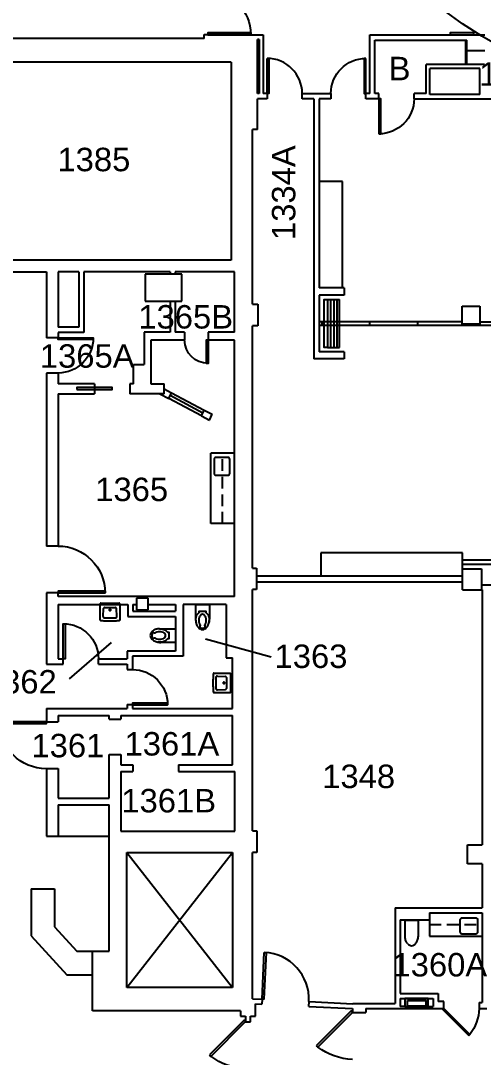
# Model space of a CAD drawing. Header units: inches. Extents: x -59 to 5745, y -269 to 4477.
# Drawn here: x 4475 to 4949, y 968 to 2029 of the extents above; entities that cross this region are included whole.
import ezdxf
from ezdxf.enums import TextEntityAlignment as Align

# ---------------------------------------------------------------- set-up
doc = ezdxf.new("R2010")
doc.units = ezdxf.units.IN
doc.header["$LTSCALE"] = 96
doc.header["$MEASUREMENT"] = 0
doc.linetypes.add('HIDDEN2', pattern=[0.1875, 0.125, -0.0625])
doc.layers.get('0').update_dxf_attribs({"linetype": 'CONTINUOUS'})
for name, color, linetype in [('A-ANNO-ROOM', 4, 'CONTINUOUS'), ('A-DOOR', 2, 'CONTINUOUS'), ('A-FLOR-CASE', 3, 'CONTINUOUS'), ('A-FLOR-CASE-UPPR', 3, 'HIDDEN2'), ('A-FLOR-PFIX', 2, 'CONTINUOUS'), ('A-GLAZ', 2, 'CONTINUOUS'), ('A-SHAFT', 1, 'CONTINUOUS'), ('A-WALL-FULL', 6, 'CONTINUOUS'), ('A-WALL-PRHT', 4, 'CONTINUOUS'), ('X-EQPM', 1, 'CONTINUOUS')]:
    doc.layers.add(name, color=color, linetype=linetype)
doc.styles.add('Arial', font='arial.ttf')

# ---------------------------------------------------------------- blocks, each defined once
blk = doc.blocks.new('P2477016')
for p, q in [((-2.504894, -21.068753), (-2.504894, -21.068753)), ((-3.603083, -23.831759), (-3.603083, -23.831759))]:
    blk.add_line(p, q)
for points in [[(-6.93083, -16.399601, -0.022673), (-7, -14.875), (-7, 0), (-3.020761, 0), (0, 0), (3.020761, 0), (7, 0), (7, -14.875)], [(-6.937926, -16.211212, -0.074934), (-6.387938, -12.562014, -0.085426), (-4.920528, -9.670474, -0.066386), (-3.550098, -8.264603), (-3.550098, -6.711212), (3.449902, -6.711212), (3.449902, -8.264603, -0.066386), (4.820333, -9.670474, -0.085426), (6.287743, -12.562014, -0.111314), (6.709134, -17.991061)], [(3.991504, -23.722377, -0.562484), (3.158962, -23.529526), (2.424162, -21.300368, -0.238976), (2.492058, -20.853364, 0.08035), (3.421006, -18.976205, 0.074934), (3.837731, -16.211212, 0.074934), (3.421006, -13.446218, 0.085426), (2.414145, -11.462194, 0.066386), (1.597345, -10.624271, 0.330534), (-1.69754, -10.624271, 0.066386), (-2.51434, -11.462194, 0.085426), (-3.521201, -13.446218, 0.074934), (-3.937926, -16.211212, 0.074934), (-3.521201, -18.976205, 0.08035), (-2.592253, -20.853364, -0.238976), (-2.524357, -21.300368), (-3.250575, -23.503493, -0.549653), (-4.069149, -23.710095)], [(0, -25.75, 0.143932), (2.498761, -25.015482, 0.107177), (4.949747, -22.564786, 0.077997), (6.431696, -19.212481, 0.065232), (7, -14.875)], [(-4.023967, -23.748064, 0.06085), (-2.498761, -25.015482, 0.143932), (0, -25.75)], [(-2.976493, -22.67201, 0.063273), (-1.687041, -23.754089, 0.143932), (0, -24.25)], [(0, -24.25, 0.143932), (1.687041, -23.754089, 0.059203), (2.902316, -22.750942)]]:
    blk.add_lwpolyline(points, format="xyb")
for centre, radius, start, end in [((5.443363, -16.211212), 12.38129, 180, 197.141641), ((2.746106, -17.043143), 9.558648, 197.141641, 216.672481), ((1.035634, -18.316811), 7.426057, 216.672481, 226.574161)]:
    blk.add_arc(centre, radius, start, end)
blk = doc.blocks.new('*U49')
for p, q in [((0, 0), (0, 0)), ((44, 0), (44, 0))]:
    blk.add_line(p, q)
blk.add_lwpolyline([(0, 0), (0, 44), (1.75, 44), (1.75, 0)], close=True)
blk.add_arc((0, 0), 44, 0, 90)
blk = doc.blocks.new('*U103')
for p, q in [((0, 0), (0, 0)), ((-36, 0), (-36, 0))]:
    blk.add_line(p, q)
blk.add_lwpolyline([(0, 0), (0, 36), (-1.75, 36), (-1.75, 0)], close=True)
blk.add_arc((0, 0), 36, 90, 180)
blk = doc.blocks.new('*U104')
for p, q in [((0, 0), (0, 0)), ((48, 0), (48, 0))]:
    blk.add_line(p, q)
blk.add_lwpolyline([(0, 0), (0, 48), (1.75, 48), (1.75, 0)], close=True)
blk.add_arc((0, 0), 48, 0, 90)
blk = doc.blocks.new('*U105')
for p, q in [((0, 0), (0, 0)), ((-48, 0), (-48, 0))]:
    blk.add_line(p, q)
blk.add_lwpolyline([(0, 0), (0, -48), (-1.75, -48), (-1.75, 0)], close=True)
blk.add_arc((0, 0), 48, 180, 270)
blk = doc.blocks.new('*U111')
for p, q in [((0, 0), (0, 0)), ((-24, 0), (-24, 0))]:
    blk.add_line(p, q)
blk.add_lwpolyline([(0, 0), (0, 24), (-1.75, 24), (-1.75, 0)], close=True)
blk.add_arc((0, 0), 24, 90, 180)
blk = doc.blocks.new('*U112')
for p, q in [((0, 0), (0, 0)), ((36, 0), (36, 0))]:
    blk.add_line(p, q)
blk.add_lwpolyline([(0, 0), (0, -36), (1.75, -36), (1.75, 0)], close=True)
blk.add_arc((0, 0), 36, 270, 0)
blk = doc.blocks.new('*U101')
for p, q in [((0, 0), (0, 0)), ((36, 0), (36, 0))]:
    blk.add_line(p, q)
blk.add_lwpolyline([(0, 0), (0, 36), (1.75, 36), (1.75, 0)], close=True)
blk.add_arc((0, 0), 36, 0, 90)
blk = doc.blocks.new('ador')
at = {"layer": 'A-DOOR'}
blk.add_lwpolyline([(7907.5, 2187.6), (7908.9, 2186.1), (7874.9, 2152.2), (7873.5, 2153.6)], close=True, dxfattribs=at)
blk.add_arc((7860.4, 2149.8), 60.6, 2.2706, 36.8485, dxfattribs=at)
blk = doc.blocks.new('door-48')
blk.add_lwpolyline([(0, 48), (2, 48), (2, 0), (0, 0)], close=True)
blk.add_arc((0, 0), 48, 0, 90)
blk = doc.blocks.new('door-36')
blk.add_lwpolyline([(0, 36), (2, 36), (2, 0), (0, 0)], close=True)
blk.add_arc((0, 0), 36, 0, 90)

msp = doc.modelspace()

# ---------------------------------------------------------------- linework, layer by layer
msp.add_circle((5198.1, 2426.7), 483.9)
at = {"layer": 'A-ANNO-ROOM'}
for p, q in [((4525.4, 1355), (4568.2, 1392.2)), ((4664.6, 1396), (4731.8, 1377.7))]:
    msp.add_line(p, q, dxfattribs=at)
at = {"layer": 'A-DOOR'}
for p, q in [((4789.2, 1743.3), (4801.7, 1743.3)), ((4792.4, 1743.3), (4792.4, 1694.3)), ((4795.7, 1743.3), (4795.7, 1694.3)), ((4798.7, 1743.3), (4798.7, 1694.3)), ((4783.4, 1720.4), (4783.4, 1717.2)), ((4832.4, 1720.4), (4832.4, 1717.2)), ((4881.4, 1720.4), (4881.4, 1717.2)), ((4945.1, 1720.4), (5259.9, 1720.4)), ((4789.2, 1694.3), (4801.7, 1694.3))]:
    msp.add_line(p, q, dxfattribs=at)
for points in [[(4789.2, 1694.3), (4785.9, 1694.3), (4785.9, 1743.3), (4789.2, 1743.3)], [(4789.2, 1743.3), (4789.2, 1694.3)], [(4801.7, 1694.3), (4801.7, 1743.3)], [(4789.7, 1720.4), (4780.7, 1720.4), (4780.7, 1717.2), (4789.7, 1717.2)], [(4927, 1720.4), (4780.7, 1720.4), (4780.7, 1717.2), (5259.9, 1717.2)]]:
    msp.add_lwpolyline(points, dxfattribs=at)
msp.add_lwpolyline([(4532.9, 1651.2), (4568.9, 1651.2), (4568.9, 1653.2), (4532.9, 1653.2)], close=True, dxfattribs=at)
at = {"layer": 'A-FLOR-CASE'}
for p, q in [((4804.7, 1864.1), (4780.7, 1864.1)), ((4804.7, 1755.1), (4804.7, 1864.1)), ((4640.3, 1769.2), (4602.6, 1769.2)), ((4602.6, 1769.2), (4602.6, 1741.6)), ((4640.3, 1741.6), (4640.3, 1769.2)), ((4602.6, 1741.6), (4640.3, 1741.6)), ((4670, 1513.9), (4670, 1585.9)), ((4694, 1585.9), (4670, 1585.9)), ((4694, 1513.9), (4670, 1513.9)), ((4927.5, 1484), (4782.5, 1484)), ((4782.5, 1484), (4782.5, 1460)), ((4927.5, 1467.8), (4927.5, 1484)), ((4513.6, 1194), (4565.9, 1194)), ((4485.9, 1140.3), (4485.9, 1092)), ((4485.9, 1140.3), (4509.9, 1140.3)), ((4509.9, 1140.3), (4509.9, 1101.3)), ((4893.6, 1115.6), (4893.6, 1091.6)), ((4509.9, 1101.3), (4532.9, 1076.3)), ((4485.9, 1092), (4522.4, 1052.3)), ((4893.6, 1091.6), (4947.6, 1091.6)), ((4532.9, 1076.3), (4548.9, 1076.3)), ((4522.4, 1052.3), (4548.9, 1052.3))]:
    msp.add_line(p, q, dxfattribs=at)
at = {"layer": 'A-FLOR-CASE-UPPR'}
for p, q in [((4682, 1513.9), (4682, 1585.9)), ((4893.6, 1103.6), (4947.6, 1103.6))]:
    msp.add_line(p, q, dxfattribs=at)
at = {"layer": 'A-FLOR-PFIX'}
for p, q in [((4557.2, 1432.4), (4576.2, 1432.4)), ((4556.7, 1415.3), (4556.7, 1431.9)), ((4559.6, 1419), (4560.1, 1427.2)), ((4561.1, 1428.1), (4572.3, 1428.1)), ((4573.7, 1419), (4573.3, 1427.2)), ((4576.7, 1431.9), (4576.7, 1415.3)), ((4561.1, 1417.4), (4572.2, 1417.4)), ((4673, 1360.9), (4689.6, 1360.9)), ((4676.7, 1357.9), (4684.9, 1357.5)), ((4690.1, 1360.4), (4690.1, 1341.4)), ((4675.1, 1356.4), (4675.1, 1345.4)), ((4685.8, 1356.5), (4685.8, 1345.3)), ((4689.6, 1340.9), (4673, 1340.9)), ((4676.7, 1343.9), (4684.9, 1344.3))]:
    msp.add_line(p, q, dxfattribs=at)
for points in [[(4687.3, 1581.7), (4675.3, 1581.7, 0.414214), (4673.3, 1579.7), (4673.3, 1565.4, 0.414214), (4675.3, 1563.4), (4687.3, 1563.4, 0.414214), (4689.3, 1565.4), (4689.3, 1579.7, 0.414214)], [(4567.4, 1425.5, 0.043661), (4567.4, 1425.6, 0.043661), (4567.4, 1425.8, 0.043661), (4567.4, 1425.9, 0.043661), (4567.3, 1426, 0.043661), (4567.3, 1426.1, 0.043661), (4567.2, 1426.2, 0.043661), (4567.1, 1426.3, 0.043661), (4566.9, 1426.3, 0.043661), (4566.8, 1426.4, 0.043661), (4566.7, 1426.4, 0.043661), (4566.5, 1426.4, 0.043661), (4566.4, 1426.3, 0.043661), (4566.3, 1426.3, 0.043661), (4566.2, 1426.2, 0.043661), (4566.1, 1426.1, 0.043661), (4566, 1426, 0.043661), (4566, 1425.9, 0.043661), (4565.9, 1425.8, 0.043661), (4565.9, 1425.6, 0.043661), (4565.9, 1425.5, 0.043661), (4566, 1425.4, 0.043661), (4566, 1425.2, 0.043661), (4566.1, 1425.1, 0.043661), (4566.2, 1425, 0.043661), (4566.3, 1425, 0.043661), (4566.4, 1424.9, 0.043661), (4566.5, 1424.9, 0.043661), (4566.7, 1424.9, 0.043661), (4566.8, 1424.9, 0.043661), (4566.9, 1424.9, 0.043661), (4567.1, 1425, 0.043661), (4567.2, 1425, 0.043661), (4567.3, 1425.1, 0.043661), (4567.3, 1425.2, 0.043661), (4567.4, 1425.4, 0.043661)], [(4683.2, 1350.2, 0.043661), (4683.3, 1350.1, 0.043661), (4683.4, 1350.2, 0.043661), (4683.6, 1350.2, 0.043661), (4683.7, 1350.2, 0.043661), (4683.8, 1350.3, 0.043661), (4683.9, 1350.4, 0.043661), (4684, 1350.5, 0.043661), (4684, 1350.6, 0.043661), (4684.1, 1350.8, 0.043661), (4684.1, 1350.9, 0.043661), (4684.1, 1351, 0.043661), (4684, 1351.2, 0.043661), (4684, 1351.3, 0.043661), (4683.9, 1351.4, 0.043661), (4683.8, 1351.5, 0.043661), (4683.7, 1351.5, 0.043661), (4683.6, 1351.6, 0.043661), (4683.4, 1351.6, 0.043661), (4683.3, 1351.6, 0.043661), (4683.2, 1351.6, 0.043661), (4683.1, 1351.6, 0.043661), (4682.9, 1351.5, 0.043661), (4682.8, 1351.5, 0.043661), (4682.7, 1351.4, 0.043661), (4682.7, 1351.3, 0.043661), (4682.6, 1351.2, 0.043661), (4682.6, 1351, 0.043661), (4682.6, 1350.9, 0.043661), (4682.6, 1350.8, 0.043661), (4682.6, 1350.6, 0.043661), (4682.7, 1350.5, 0.043661), (4682.7, 1350.4, 0.043661), (4682.8, 1350.3, 0.043661), (4682.9, 1350.2, 0.043661), (4683.1, 1350.2, 0.043661)], [(4924.9, 1108.2), (4924.9, 1096.2, 0.414214), (4926.9, 1094.2), (4941.2, 1094.2, 0.414214), (4943.2, 1096.2), (4943.2, 1108.2, 0.414214), (4941.2, 1110.2), (4926.9, 1110.2, 0.414214)]]:
    msp.add_lwpolyline(points, format="xyb", close=True, dxfattribs=at)
for points in [[(4557.2, 1432.4, 0.065543), (4557, 1432.4, 0.087946), (4556.9, 1432.3, 0.043207), (4556.8, 1432.2, 0.043207), (4556.7, 1432.1, 0.087946), (4556.7, 1432, 0.065543), (4556.7, 1431.9)], [(4576.7, 1431.9, 0.065543), (4576.7, 1432, 0.087946), (4576.6, 1432.1, 0.043207), (4576.5, 1432.2, 0.043207), (4576.4, 1432.3, 0.087946), (4576.3, 1432.4, 0.065543), (4576.2, 1432.4)], [(4561.1, 1428.1, 0.063221), (4560.8, 1428.1, 0.085725), (4560.6, 1428, 0.040781), (4560.4, 1427.8, 0.040781), (4560.3, 1427.7, 0.085725), (4560.2, 1427.5, 0.063221), (4560.1, 1427.2)], [(4573.3, 1427.2, 0.063221), (4573.2, 1427.5, 0.085725), (4573.1, 1427.7, 0.040781), (4572.9, 1427.8, 0.040781), (4572.7, 1428, 0.085725), (4572.5, 1428.1, 0.063221), (4572.3, 1428.1)], [(4556.7, 1415.3, 0.061553), (4556.7, 1415.2, 0.084107), (4556.7, 1415.1, 0.039062), (4556.8, 1415, 0.039062), (4556.9, 1414.9, 0.084107), (4557, 1414.9, 0.061553), (4557.1, 1414.8)], [(4557.1, 1414.8, 0.007949), (4561.3, 1414.5, 0.014949), (4563.5, 1414.4, 0.000949), (4566.7, 1414.4, 0.000949), (4569.9, 1414.4, 0.014949), (4572.1, 1414.5, 0.007949), (4576.2, 1414.8)], [(4559.6, 1419, 0.050866), (4559.7, 1418.6, 0.073218), (4559.7, 1418.4, 0.028563), (4559.9, 1418, 0.050866), (4560.1, 1417.8, 0.050866), (4560.2, 1417.7, 0.028563), (4560.5, 1417.5, 0.073218), (4560.8, 1417.4, 0.050866), (4561.1, 1417.4)], [(4572.2, 1417.4, 0.050866), (4572.6, 1417.4, 0.073218), (4572.8, 1417.5, 0.028563), (4573.1, 1417.7, 0.050866), (4573.3, 1417.8, 0.050866), (4573.4, 1418, 0.028563), (4573.6, 1418.4, 0.073218), (4573.7, 1418.6, 0.050866), (4573.7, 1419)], [(4576.2, 1414.8, 0.061553), (4576.4, 1414.9, 0.084107), (4576.5, 1414.9, 0.039062), (4576.5, 1415, 0.039062), (4576.6, 1415.1, 0.084107), (4576.7, 1415.2, 0.061553), (4576.7, 1415.3)], [(4672.5, 1360.4, 0.007949), (4672.2, 1356.3, 0.014949), (4672.1, 1354.1, 0.000949), (4672.1, 1350.9, 0.000949), (4672.1, 1347.7, 0.014949), (4672.2, 1345.5, 0.007949), (4672.5, 1341.3)], [(4673, 1360.9, 0.061553), (4672.9, 1360.9, 0.084107), (4672.8, 1360.8, 0.039062), (4672.7, 1360.8, 0.039062), (4672.6, 1360.7, 0.084107), (4672.6, 1360.6, 0.061553), (4672.5, 1360.4)], [(4676.7, 1357.9, 0.050866), (4676.3, 1357.9, 0.073218), (4676.1, 1357.8, 0.028563), (4675.7, 1357.7, 0.050866), (4675.5, 1357.5, 0.050866), (4675.4, 1357.4, 0.028563), (4675.2, 1357, 0.073218), (4675.1, 1356.8, 0.050866), (4675.1, 1356.4)], [(4690.1, 1360.4, 0.065543), (4690, 1360.5, 0.087946), (4690, 1360.6, 0.043207), (4689.9, 1360.7, 0.043207), (4689.8, 1360.8, 0.087946), (4689.7, 1360.9, 0.065543), (4689.6, 1360.9)], [(4685.8, 1356.5, 0.063221), (4685.8, 1356.8, 0.085725), (4685.7, 1357, 0.040781), (4685.5, 1357.2, 0.040781), (4685.4, 1357.3, 0.085725), (4685.2, 1357.4, 0.063221), (4684.9, 1357.5)], [(4672.5, 1341.3, 0.061553), (4672.6, 1341.2, 0.084107), (4672.6, 1341.1, 0.039062), (4672.7, 1341, 0.039062), (4672.8, 1341, 0.084107), (4672.9, 1340.9, 0.061553), (4673, 1340.9)], [(4675.1, 1345.4, 0.050866), (4675.1, 1345, 0.073218), (4675.2, 1344.8, 0.028563), (4675.4, 1344.4, 0.050866), (4675.5, 1344.3, 0.050866), (4675.7, 1344.1, 0.028563), (4676.1, 1343.9, 0.073218), (4676.3, 1343.9, 0.050866), (4676.7, 1343.9)], [(4684.9, 1344.3, 0.063221), (4685.2, 1344.4, 0.085725), (4685.4, 1344.5, 0.040781), (4685.5, 1344.6, 0.040781), (4685.7, 1344.8, 0.085725), (4685.8, 1345, 0.063221), (4685.8, 1345.3)], [(4689.6, 1340.9, 0.065543), (4689.7, 1340.9, 0.087946), (4689.8, 1341, 0.043207), (4689.9, 1341, 0.043207), (4690, 1341.1, 0.087946), (4690, 1341.2, 0.065543), (4690.1, 1341.4)], [(4882.4, 1092.9), (4882.4, 1107.8), (4868.4, 1107.8), (4868.4, 1092.9, 0.022673), (4868.5, 1091.4)], [(4875.4, 1082, 0.143932), (4877.9, 1082.8, 0.107177), (4880.3, 1085.2, 0.077997), (4881.8, 1088.6, 0.065232), (4882.4, 1092.9)], [(4871.4, 1084, 0.06085), (4872.9, 1082.8, 0.143932), (4875.4, 1082)]]:
    msp.add_lwpolyline(points, format="xyb", dxfattribs=at)
for centre, radius, start, end in [((4880.8, 1091.6), 12.4, 180, 197.1416), ((4878.1, 1090.7), 9.56, 197.1416, 216.6725), ((4876.4, 1089.5), 7.43, 216.6725, 226.5742)]:
    msp.add_arc(centre, radius, start, end, dxfattribs=at)
at = {"layer": 'A-GLAZ'}
for p, q in [((4661.8, 1627.1), (4628.2, 1645)), ((4629.6, 1647.9), (4663.1, 1630)), ((4660.4, 1624.1), (4626.8, 1642))]:
    msp.add_line(p, q, dxfattribs=at)
at = {"layer": 'A-SHAFT'}
for p, q in [((4583.9, 1039.3), (4691.9, 1177.3)), ((4583.9, 1177.3), (4691.9, 1039.3))]:
    msp.add_line(p, q, dxfattribs=at)
at = {"layer": 'A-WALL-FULL'}
for p, q in [((4663.2, 2010.3), (4377.7, 2010.3)), ((4663.2, 2014.6), (4666.8, 2014.6)), ((4663.2, 2010.3), (4663.2, 2014.6)), ((4666.8, 2014.3), (4666.8, 2014.6)), ((4666.8, 2014.3), (4723.4, 2014.3)), ((4717.7, 1954.1), (4717.7, 2009.3)), ((4719.2, 2009.3), (4717.7, 2009.3)), ((4719.2, 2009.3), (4719.2, 1954.1)), ((4723.4, 2014.3), (4723.4, 1954.1)), ((4832.7, 1954.1), (4832.7, 2014.3)), ((4832.7, 2014.3), (4950.5, 2014.3)), ((4837.9, 1954.1), (4837.9, 2008.8)), ((4837.9, 2008.8), (4931.9, 2008.8)), ((4930.4, 2008.8), (4930.4, 1983.9)), ((4931.9, 1983.9), (4931.9, 2008.8)), ((4950.5, 1997.9), (4931.9, 1997.9)), ((4690.7, 1986.3), (4392.7, 1986.3)), ((4690.7, 1986.3), (4690.6, 1783.6)), ((4949.9, 1983.9), (4890.2, 1983.9)), ((4890.2, 1954.1), (4890.2, 1983.9)), ((4945.2, 1979.9), (4894.2, 1979.9)), ((4894.2, 1953.1), (4894.2, 1979.9)), ((4945.2, 1953.1), (4945.2, 1979.9)), ((4719.2, 1954.1), (4717.7, 1954.1)), ((4727.4, 1954.1), (4723.4, 1954.1)), ((4727.4, 1954.1), (4727.4, 1948.8)), ((4763.4, 1948.8), (4763.4, 1954.1)), ((4763.4, 1954.1), (4792.7, 1954.1)), ((4792.7, 1954.1), (4792.7, 1948.8)), ((4832.7, 1954.1), (4828.7, 1954.1)), ((4828.7, 1948.8), (4828.7, 1954.1)), ((4841.9, 1954.1), (4837.9, 1954.1)), ((4841.9, 1948.8), (4841.9, 1954.1)), ((4890.2, 1954.1), (4877.9, 1954.1)), ((4877.9, 1948.8), (4877.9, 1954.1)), ((4945.2, 1953.1), (4894.2, 1953.1)), ((4717.7, 1917.4), (4717.7, 1948.8)), ((4727.4, 1948.8), (4717.7, 1948.8)), ((4775.4, 1948.8), (4763.4, 1948.8)), ((4775.4, 1948.8), (4775.4, 1682.6)), ((4780.7, 1948.8), (4780.7, 1755.1)), ((4792.7, 1948.8), (4780.7, 1948.8)), ((4841.9, 1948.8), (4828.7, 1948.8)), ((4877.9, 1948.8), (4990.9, 1948.8)), ((4712.4, 1738.7), (4712.4, 1917.4)), ((4717.7, 1917.4), (4712.4, 1917.4)), ((4690.6, 1783.6), (4446.9, 1783.6)), ((4377.7, 1771.5), (4501.6, 1771.5)), ((4501.6, 1771.5), (4501.6, 1704.1)), ((4513.6, 1771.6), (4513.6, 1714.9)), ((4534.7, 1771.6), (4513.6, 1771.6)), ((4534.7, 1771.6), (4534.7, 1714.9)), ((4539.9, 1771.6), (4539.9, 1709.6)), ((4628.2, 1771.6), (4539.9, 1771.6)), ((4628.2, 1771.6), (4628.2, 1769.2)), ((4694, 1771.6), (4633.4, 1771.6)), ((4633.4, 1771.6), (4633.4, 1769.2)), ((4694, 1709.8), (4694, 1771.6)), ((4806.4, 1755.1), (4780.7, 1755.1)), ((4806.4, 1755.1), (4806.4, 1747.8)), ((4628.2, 1741.6), (4628.2, 1709.8)), ((4633.4, 1741.6), (4633.4, 1709.8)), ((4780.7, 1747.8), (4780.7, 1689.8)), ((4806.4, 1747.8), (4780.7, 1747.8)), ((4712.4, 1738.7), (4717.9, 1738.7)), ((4717.9, 1738.7), (4717.9, 1716.5)), ((4927, 1718), (4927, 1736.4)), ((4927, 1736.4), (4945.1, 1736.4)), ((4945.1, 1736.4), (4945.1, 1718)), ((4534.7, 1714.9), (4513.6, 1714.9)), ((4513.6, 1709.6), (4513.6, 1704.1)), ((4539.9, 1709.6), (4513.6, 1709.6)), ((4601.8, 1709.8), (4601.8, 1676.9)), ((4628.2, 1709.8), (4601.8, 1709.8)), ((4643.1, 1709.8), (4633.4, 1709.8)), ((4643.1, 1709.8), (4643.1, 1701.8)), ((4694, 1709.8), (4667.1, 1709.8)), ((4667.1, 1709.8), (4667.1, 1701.8)), ((4712.4, 1468.5), (4712.4, 1716.5)), ((4717.9, 1716.5), (4712.4, 1716.5)), ((4945.1, 1718), (4927, 1718)), ((4513.6, 1704.1), (4501.6, 1704.1)), ((4608.6, 1701.8), (4608.6, 1656.9)), ((4643.1, 1701.8), (4608.6, 1701.8)), ((4694, 1701.8), (4667.1, 1701.8)), ((4694, 1439.2), (4694, 1701.8)), ((4806.4, 1689.8), (4780.7, 1689.8)), ((4806.4, 1689.8), (4806.4, 1682.6)), ((4590.8, 1656.9), (4590.8, 1676.9)), ((4590.8, 1676.9), (4601.8, 1676.9)), ((4806.4, 1682.6), (4775.4, 1682.6)), ((4513.6, 1668.1), (4501.6, 1668.1)), ((4501.6, 1668.1), (4501.6, 1491)), ((4513.6, 1668.1), (4513.6, 1656.9)), ((4550.9, 1656.9), (4513.6, 1656.9)), ((4550.9, 1656.9), (4550.9, 1646.9)), ((4590.8, 1656.9), (4586.9, 1656.9)), ((4586.9, 1656.9), (4586.9, 1646.9)), ((4608.6, 1656.9), (4622.1, 1656.9)), ((4622.1, 1646.9), (4622.1, 1656.9)), ((4513.6, 1646.9), (4550.9, 1646.9)), ((4513.6, 1646.9), (4513.6, 1491)), ((4622.1, 1646.9), (4586.9, 1646.9)), ((4513.6, 1491), (4501.6, 1491)), ((4927.5, 1476.9), (4964.8, 1476.9)), ((4712.4, 1468.5), (4716.7, 1468.5)), ((4716.7, 1468.5), (4716.7, 1446.4)), ((4927.5, 1472.6), (4960.6, 1472.6)), ((4927.5, 1446.2), (4927.5, 1467.8)), ((4927.5, 1467.8), (4946.8, 1467.8)), ((4946.8, 1467.8), (4946.8, 1446.2)), ((4927.5, 1460), (4716.7, 1460)), ((4927.5, 1454), (4716.7, 1454)), ((4513.6, 1443), (4501.6, 1443)), ((4501.6, 1443), (4501.6, 1370.1)), ((4513.6, 1439.2), (4513.6, 1443)), ((4712.4, 1199.4), (4712.4, 1446.4)), ((4716.7, 1446.4), (4712.4, 1446.4)), ((4927.5, 1446.2), (4947.6, 1446.2)), ((4946.8, 1451.4), (4960.6, 1451.4)), ((4947.6, 1446.2), (4947.6, 1185.1)), ((4694, 1439.2), (4513.6, 1439.2)), ((4605.7, 1437.7), (4593.7, 1437.7)), ((4593.7, 1437.7), (4593.7, 1425.7)), ((4605.7, 1425.7), (4605.7, 1437.7)), ((4513.6, 1431.2), (4584.8, 1431.2)), ((4513.6, 1431.2), (4513.6, 1375.4)), ((4584.8, 1431.2), (4584.8, 1419)), ((4590, 1431.2), (4590, 1424.2)), ((4590, 1431.2), (4593.7, 1431.2)), ((4590, 1424.2), (4633.7, 1424.2)), ((4593.7, 1425.7), (4605.7, 1425.7)), ((4605.7, 1431.2), (4633.7, 1431.2)), ((4633.7, 1431.2), (4633.7, 1424.2)), ((4641.6, 1431.2), (4641.6, 1378.3)), ((4685.6, 1431.2), (4641.6, 1431.2)), ((4685.6, 1431.2), (4685.6, 1376.7)), ((4584.8, 1419), (4633.7, 1419)), ((4633.7, 1419), (4633.7, 1383.5)), ((4633.7, 1383.5), (4584.4, 1383.5)), ((4584.4, 1383.5), (4584.4, 1375.4)), ((4501.6, 1370.1), (4518.9, 1370.1)), ((4513.6, 1375.4), (4518.9, 1375.4)), ((4518.9, 1370.1), (4518.9, 1375.4)), ((4554.9, 1375.4), (4584.4, 1375.4)), ((4554.9, 1370.1), (4554.9, 1375.4)), ((4554.9, 1370.1), (4584.4, 1370.1)), ((4584.4, 1370.1), (4584.4, 1364.7)), ((4589.7, 1378.3), (4589.7, 1364.7)), ((4641.6, 1378.3), (4589.7, 1378.3)), ((4685.6, 1376.7), (4692, 1376.7)), ((4692, 1324.7), (4692, 1376.7)), ((4584.4, 1364.7), (4589.7, 1364.7)), ((4584.4, 1328.7), (4584.4, 1324.7)), ((4584.4, 1328.7), (4589.7, 1328.7)), ((4589.7, 1328.7), (4589.7, 1324.7)), ((4501.6, 1324.7), (4584.4, 1324.7)), ((4501.6, 1324.7), (4501.6, 1311.2)), ((4513.6, 1317.7), (4513.6, 1311.2)), ((4513.6, 1317.7), (4565.9, 1317.7)), ((4565.9, 1313.7), (4565.9, 1317.7)), ((4577.9, 1317.7), (4577.9, 1313.7)), ((4577.9, 1317.7), (4692.2, 1317.7)), ((4589.7, 1324.7), (4692, 1324.7)), ((4692.2, 1267.2), (4692.2, 1317.7)), ((4501.6, 1311.2), (4513.6, 1311.2)), ((4565.9, 1313.7), (4577.9, 1313.7)), ((4565.9, 1233), (4565.9, 1277.7)), ((4565.9, 1277.7), (4577.9, 1277.7)), ((4577.9, 1277.7), (4577.9, 1267.2)), ((4501.6, 1263.2), (4501.6, 1194)), ((4501.6, 1263.2), (4513.6, 1263.2)), ((4513.6, 1263.2), (4513.6, 1233)), ((4577.9, 1267.2), (4589.9, 1267.2)), ((4589.9, 1267.2), (4589.9, 1260.2)), ((4636.9, 1267.2), (4636.9, 1260.2)), ((4636.9, 1267.2), (4692.2, 1267.2)), ((4577.9, 1260.2), (4589.9, 1260.2)), ((4577.9, 1260.2), (4577.9, 1199.3)), ((4636.9, 1260.2), (4694.4, 1260.2)), ((4694.4, 1199.3), (4694.4, 1260.2)), ((4513.6, 1233), (4565.9, 1233)), ((4513.6, 1226), (4565.9, 1226)), ((4513.6, 1226), (4513.6, 1194)), ((4565.9, 1076.3), (4565.9, 1226)), ((4577.9, 1199.3), (4694.4, 1199.3)), ((4712.4, 1199.4), (4717.1, 1199.4)), ((4717.1, 1199.4), (4717.1, 1177.2)), ((4501.6, 1194), (4513.6, 1194)), ((4932.6, 1165.7), (4932.6, 1185.1)), ((4932.6, 1185.1), (4947.6, 1185.1)), ((4583.9, 1039.3), (4583.9, 1177.3)), ((4583.9, 1177.3), (4691.9, 1177.3)), ((4691.9, 1177.3), (4691.9, 1039.3)), ((4712.4, 1027.7), (4712.4, 1177.2)), ((4717.1, 1177.2), (4712.4, 1177.2)), ((4947.6, 1165.7), (4932.6, 1165.7)), ((4947.6, 1165.7), (4947.6, 1120.6)), ((4858.6, 1120.6), (4858.4, 1022.7)), ((4858.6, 1120.6), (4947.6, 1120.6)), ((4893.6, 1115.6), (4947.6, 1115.6)), ((4893.6, 1115.6), (4893.6, 1108.6)), ((4947.6, 1115.6), (4947.6, 1023.7)), ((4863.6, 1108.6), (4863.6, 1032.9)), ((4863.6, 1108.6), (4893.6, 1108.6)), ((4548.9, 1015.3), (4548.9, 1076.3)), ((4548.9, 1076.3), (4565.9, 1076.3)), ((4691.9, 1039.3), (4583.9, 1039.3)), ((4863.6, 1032.9), (4902.5, 1032.9)), ((4902.5, 1032.9), (4902.5, 1024.8)), ((4712.4, 1027.7), (4722.3, 1027.2)), ((4715.6, 1022.5), (4722.1, 1022.1)), ((4715.6, 1009.7), (4715.6, 1022.5)), ((4722.3, 1027.2), (4722.1, 1022.1)), ((4770.2, 1019.8), (4770.5, 1024.8)), ((4770.2, 1019.8), (4814.8, 1017.7)), ((4770.5, 1024.8), (4815.4, 1022.6)), ((4815.1, 1022.7), (4858.4, 1022.7)), ((4863.6, 1027.9), (4897.5, 1027.9)), ((4863.6, 1027.9), (4863.6, 1019.8)), ((4868.5, 1019.8), (4863.6, 1019.8)), ((4892.5, 1019.8), (4897.5, 1019.8)), ((4897.5, 1027.9), (4897.5, 1019.8)), ((4908.5, 1024.8), (4902.5, 1024.8)), ((4908.5, 1017.7), (4908.5, 1024.8)), ((4944.5, 1023.7), (4947.5, 1023.7)), ((4944.5, 1023.7), (4944.5, 1017.7)), ((4700.1, 1015.3), (4548.9, 1015.3)), ((4700.1, 1015.3), (4700.1, 1009.7)), ((4700.1, 1009.7), (4705.4, 1009.7)), ((4705.4, 1009.7), (4705.4, 1004.2)), ((4710.4, 1004.2), (4710.4, 1009.7)), ((4710.4, 1009.7), (4715.6, 1009.7)), ((4814.8, 1017.7), (4814.8, 1013.7)), ((4814.8, 1013.7), (4828.6, 1013.7)), ((4828.6, 1017.7), (4908.5, 1017.7)), ((4828.6, 1017.7), (4828.6, 1013.7)), ((4944.5, 1017.7), (4952.5, 1017.7)), ((4705.4, 1004.2), (4710.4, 1004.2))]:
    msp.add_line(p, q, dxfattribs=at)
at = {"layer": 'A-WALL-PRHT'}
for p, q in [((4617.6, 1646.9), (4626.8, 1642)), ((4622.1, 1651.9), (4629.6, 1647.9)), ((4626.8, 1642), (4629.6, 1647.9)), ((4660.4, 1624.1), (4663.1, 1630)), ((4660.4, 1624.1), (4668.4, 1619.9)), ((4663.1, 1630), (4671.1, 1625.8)), ((4668.4, 1619.9), (4671.1, 1625.8))]:
    msp.add_line(p, q, dxfattribs=at)
at = {"layer": 'X-EQPM'}
for points in [[(4915, 2014.3), (4939, 2014.3), (4939, 2016.3), (4915, 2016.3)], [(4868.5, 1027.8), (4868.5, 1019.8), (4892.5, 1019.8), (4892.5, 1027.8)], [(4871.1, 1025.8), (4890, 1025.8), (4890, 1020.1), (4871.1, 1020.1)]]:
    msp.add_lwpolyline(points, close=True, dxfattribs=at)

# ---------------------------------------------------------------- block references
at = {"layer": 'A-DOOR', "xscale": -1}
for name, p, rotation in [('*U49', (4666.8, 2014.6), 270), ('door-36', (4841.9, 1948.8), 180), ('*U103', (4513.6, 1704.1), 270), ('*U111', (4667.1, 1701.9), 180), ('*U104', (4513.6, 1443), 270), ('*U112', (4518.9, 1375.5), 180), ('*U101', (4589.7, 1328.6), 270), ('*U105', (4501.6, 1311.1), 270)]:
    msp.add_blockref(name, p, dxfattribs=dict(at, rotation=rotation))
at = {"layer": 'A-DOOR'}
msp.add_blockref('door-36', (4727.4, 1954.1), dxfattribs=at)
at = {"layer": 'A-DOOR', "xscale": -1}
msp.add_blockref('door-36', (4828.7, 1954.1), dxfattribs=at)
at = {"layer": 'A-DOOR', "rotation": 357.2318668419833}
msp.add_blockref('door-48', (4722.3, 1027.2), dxfattribs=at)
at = {"layer": 'A-DOOR'}
for p, xscale, yscale, zscale, rotation in [((7064.9, 9246.5), -1.045450456498656, 1.045450456498656, 1.04545045649833, 90), ((-1254.5, 2702), -0.7826086956520157, 0.7826086956520157, 0.7826086956521641, 180), ((6955.4, 9237.1), -1.045450456498656, 1.045450456498656, 1.04545045649833, 90)]:
    msp.add_blockref('ador', p, dxfattribs=dict(at, xscale=xscale, yscale=yscale, zscale=zscale, rotation=rotation))
at = {"layer": 'A-FLOR-PFIX'}
msp.add_blockref('P2477016', (4661.4, 1431.2), dxfattribs=at)
at = {"layer": 'A-FLOR-PFIX', "rotation": 270}
msp.add_blockref('P2477016', (4633.7, 1399.4), dxfattribs=at)

# ---------------------------------------------------------------- texts
at = {"layer": 'A-ANNO-ROOM', "style": 'Arial'}
for s, p in [('B', (4851.9, 1967.7)), ('1335A', (4944.7, 1962.1)), ('1385', (4512.9, 1874.6)), ('1365B', (4595.7, 1713.6)), ('1365A', (4494.9, 1673.5)), ('1365', (4551.6, 1537)), ('1363', (4735.1, 1366.2)), ('1362', (4437.6, 1340.1)), ('1361', (4486.3, 1274.8)), ('1361A', (4581.6, 1276.6)), ('1348', (4783.9, 1243.3)), ('1361B', (4578.3, 1218.4))]:
    msp.add_text(s, height=24, dxfattribs=at).set_placement(p)
msp.add_text('1334A', height=24, rotation=90, dxfattribs=at).set_placement((4756.4, 1804.2))
msp.add_text('1360A', height=24, dxfattribs=at).set_placement((4904.3, 1062.5), align=Align.MIDDLE)

doc.saveas('drawing.dxf')
